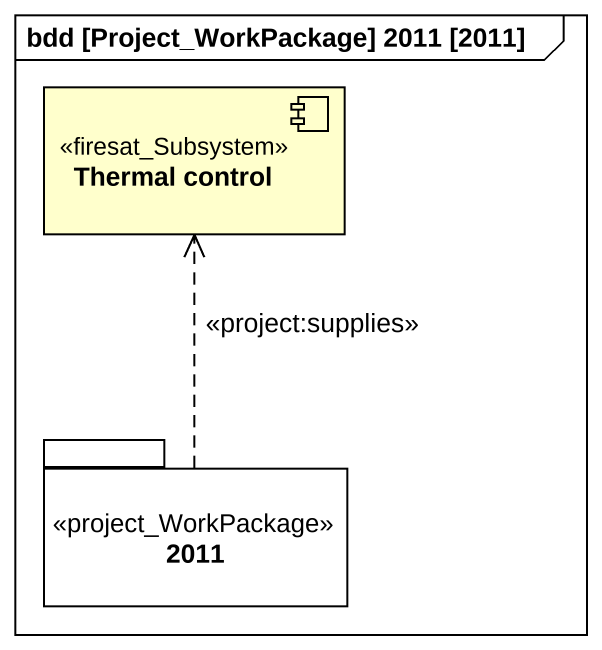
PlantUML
@startuml
mainframe bdd [Project_WorkPackage] 2011 [2011]
component "Thermal control" as Thermal_control <<firesat_Subsystem>>
package "2011" as p2011 <<project_WorkPackage>> {
}
p2011 .up.> Thermal_control : <<project:supplies>>
@enduml
